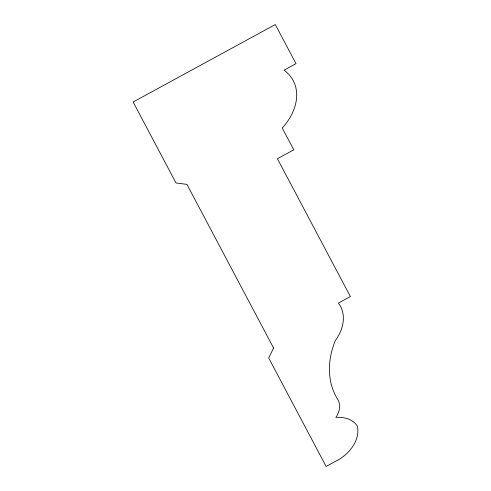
<?xml version="1.0" encoding="UTF-8"?>
<svg xmlns="http://www.w3.org/2000/svg" width="491" height="491" viewBox="0 0 491 491"><rect width="100%" height="100%" fill="white"/><g stroke="black" fill="none" stroke-linecap="round" stroke-linejoin="round"><path stroke-width="0.74" d="M273.579 347.996L268.7 358L326.128 466.45L339.434 459.202A34.947 25.053 -29.3 0 0 357.282 425.973A31.976 22.924 -29.3 0 0 335.918 417.393A24.36 17.467 -29.3 0 0 337.213 398.606A105.258 75.461 -29.3 0 1 335.224 340.723A46.277 33.173 -29.3 0 0 338.428 303.07L350.39 296.552L277.415 158.759L293.784 149.841L282.227 128.01A56.422 40.452 -29.3 0 0 284.05 70.176L296.012 63.658L275.298 24.55L133.129 102.011L175.999 182.965L186.918 184.364L273.579 347.996"/></g></svg>
